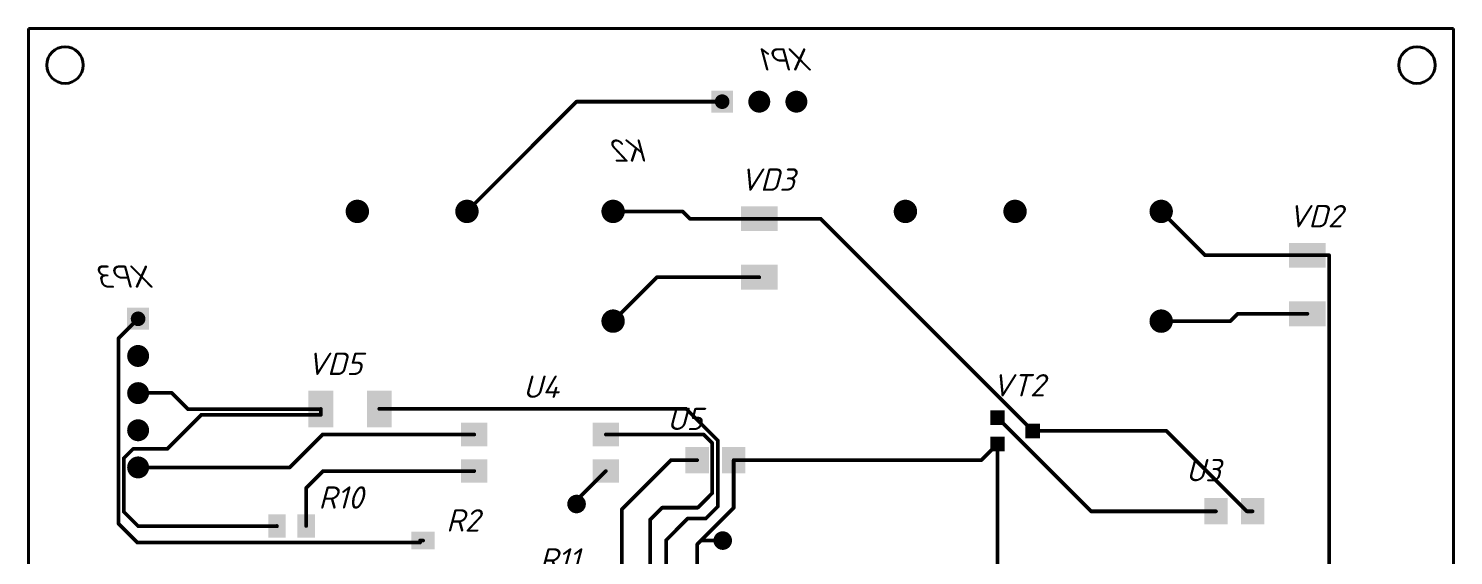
# Model space of a CAD drawing. Header units: millimetres. Extents: x -1529 to 2898, y -1337 to 2183.
# Drawn here: x 2627.6 to 2725.1, y -1122.3 to -1086.3 of the extents above; entities that cross this region are included whole.
import ezdxf

# ---------------------------------------------------------------- set-up
doc = ezdxf.new("R2010")
doc.units = ezdxf.units.MM
doc.layers.get('0').update_dxf_attribs({"lineweight": 40})
for name, color, linetype in [('BottomOverlay', 54, 'Continuous'), ('PadHoleLayer', 156, 'Continuous'), ('TopLayer', 1, 'Continuous'), ('TopOverlay', 2, 'Continuous'), ('ViaHoleLayer', 16, 'Continuous')]:
    doc.layers.add(name, color=color, linetype=linetype)
doc.styles.get("Standard").update_dxf_attribs({"font": 'isocpeui.ttf', "height": 5})

msp = doc.modelspace()

# ---------------------------------------------------------------- linework, layer by layer
for p, q in [((2627.577, -1086.252), (2725.077, -1086.252)), ((2627.577, -1186.252), (2627.577, -1086.252)), ((2725.077, -1086.252), (2725.077, -1186.252))]:
    msp.add_line(p, q)
for centre in [(2630.077, -1088.752), (2722.577, -1088.752)]:
    msp.add_circle(centre, 1.25)
at = {"layer": 'PadHoleLayer'}
for points, const_width in [([(2674.787, -1091.252, 1), (2675.287, -1091.252, 1)], 0.5), ([(2677.327, -1091.252, 1), (2677.827, -1091.252, 1)], 0.5), ([(2679.867, -1091.252, 1), (2680.367, -1091.252, 1)], 0.5), ([(2649.752, -1098.752, 1), (2650.402, -1098.752, 1)], 0.65), ([(2657.252, -1098.752, 1), (2657.902, -1098.752, 1)], 0.65), ([(2667.252, -1098.752, 1), (2667.902, -1098.752, 1)], 0.65), ([(2687.252, -1098.752, 1), (2687.902, -1098.752, 1)], 0.65), ([(2694.752, -1098.752, 1), (2695.402, -1098.752, 1)], 0.65), ([(2704.752, -1098.752, 1), (2705.402, -1098.752, 1)], 0.65), ([(2634.827, -1106.092, 1), (2635.327, -1106.092, 1)], 0.5), ([(2667.252, -1106.252, 1), (2667.902, -1106.252, 1)], 0.65), ([(2704.752, -1106.252, 1), (2705.402, -1106.252, 1)], 0.65), ([(2634.827, -1108.632, 1), (2635.327, -1108.632, 1)], 0.5), ([(2634.827, -1111.172, 1), (2635.327, -1111.172, 1)], 0.5), ([(2634.827, -1113.712, 1), (2635.327, -1113.712, 1)], 0.5), ([(2634.827, -1116.252, 1), (2635.327, -1116.252, 1)], 0.5)]:
    msp.add_lwpolyline(points, format="xyb", close=True, dxfattribs=dict(at, const_width=const_width))
at = {"layer": 'TopLayer'}
for points, const_width in [([(2677.202, -1091.252, 1), (2677.952, -1091.252, 1)], 0.75), ([(2679.742, -1091.252, 1), (2680.492, -1091.252, 1)], 0.75), ([(2665.014, -1091.252, 1), (2665.141, -1091.252, 1)], 0.127), ([(2665.014, -1091.252, 1), (2665.141, -1091.252, 1)], 0.127), ([(2674.974, -1091.252, 1), (2675.101, -1091.252, 1)], 0.127), ([(2649.677, -1098.752, 1), (2650.477, -1098.752, 1)], 0.8), ([(2657.177, -1098.752, 1), (2657.977, -1098.752, 1)], 0.8), ([(2657.514, -1098.752, 1), (2657.641, -1098.752, 1)], 0.127), ([(2667.177, -1098.752, 1), (2667.977, -1098.752, 1)], 0.8), ([(2667.514, -1098.752, 1), (2667.641, -1098.752, 1)], 0.127), ([(2672.26, -1098.752, 1), (2672.387, -1098.752, 1)], 0.127), ([(2672.26, -1098.752, 1), (2672.387, -1098.752, 1)], 0.127), ([(2687.177, -1098.752, 1), (2687.977, -1098.752, 1)], 0.8), ([(2694.677, -1098.752, 1), (2695.477, -1098.752, 1)], 0.8), ([(2704.677, -1098.752, 1), (2705.477, -1098.752, 1)], 0.8), ([(2705.014, -1098.752, 1), (2705.141, -1098.752, 1)], 0.127), ([(2672.76, -1099.252, 1), (2672.887, -1099.252, 1)], 0.127), ([(2672.76, -1099.252, 1), (2672.887, -1099.252, 1)], 0.127), ([(2677.514, -1099.252, 1), (2677.641, -1099.252, 1)], 0.127), ([(2677.514, -1099.252, 1), (2677.641, -1099.252, 1)], 0.127), ([(2681.714, -1099.252, 1), (2681.841, -1099.252, 1)], 0.127), ([(2681.714, -1099.252, 1), (2681.841, -1099.252, 1)], 0.127), ([(2708.014, -1101.752, 1), (2708.141, -1101.752, 1)], 0.127), ([(2708.014, -1101.752, 1), (2708.141, -1101.752, 1)], 0.127), ([(2715.014, -1101.752, 1), (2715.141, -1101.752, 1)], 0.127), ([(2715.014, -1101.752, 1), (2715.141, -1101.752, 1)], 0.127), ([(2716.506, -1101.752, 1), (2716.633, -1101.752, 1)], 0.127), ([(2716.506, -1101.752, 1), (2716.633, -1101.752, 1)], 0.127), ([(2670.514, -1103.252, 1), (2670.641, -1103.252, 1)], 0.127), ([(2670.514, -1103.252, 1), (2670.641, -1103.252, 1)], 0.127), ([(2677.514, -1103.252, 1), (2677.641, -1103.252, 1)], 0.127), ([(2667.177, -1106.252, 1), (2667.977, -1106.252, 1)], 0.8), ([(2704.677, -1106.252, 1), (2705.477, -1106.252, 1)], 0.8), ([(2710.25, -1105.752, 1), (2710.377, -1105.752, 1)], 0.127), ([(2710.25, -1105.752, 1), (2710.377, -1105.752, 1)], 0.127), ([(2715.014, -1105.752, 1), (2715.141, -1105.752, 1)], 0.127), ([(2635.014, -1106.092, 1), (2635.141, -1106.092, 1)], 0.127), ([(2667.514, -1106.252, 1), (2667.641, -1106.252, 1)], 0.127), ([(2705.014, -1106.252, 1), (2705.141, -1106.252, 1)], 0.127), ([(2709.75, -1106.252, 1), (2709.877, -1106.252, 1)], 0.127), ([(2709.75, -1106.252, 1), (2709.877, -1106.252, 1)], 0.127), ([(2633.677, -1107.429, 1), (2633.804, -1107.429, 1)], 0.127), ([(2633.677, -1107.429, 1), (2633.804, -1107.429, 1)], 0.127), ([(2634.702, -1108.632, 1), (2635.452, -1108.632, 1)], 0.75), ([(2634.702, -1111.172, 1), (2635.452, -1111.172, 1)], 0.75), ([(2635.014, -1111.155, 1), (2635.141, -1111.155, 1)], 0.127), ([(2635.014, -1111.155, 1), (2635.141, -1111.155, 1)], 0.127), ([(2635.014, -1111.172, 1), (2635.141, -1111.172, 1)], 0.127), ([(2637.309, -1111.155, 1), (2637.436, -1111.155, 1)], 0.127), ([(2637.309, -1111.155, 1), (2637.436, -1111.155, 1)], 0.127), ([(2638.427, -1112.272, 1), (2638.554, -1112.272, 1)], 0.127), ([(2638.427, -1112.272, 1), (2638.554, -1112.272, 1)], 0.127), ([(2647.514, -1112.252, 1), (2647.641, -1112.252, 1)], 0.127), ([(2647.514, -1112.272, 1), (2647.641, -1112.272, 1)], 0.127), ([(2647.514, -1112.272, 1), (2647.641, -1112.272, 1)], 0.127), ([(2647.514, -1112.272, 1), (2647.641, -1112.272, 1)], 0.127), ([(2651.514, -1112.247, 1), (2651.641, -1112.247, 1)], 0.127), ([(2651.514, -1112.247, 1), (2651.641, -1112.247, 1)], 0.127), ([(2651.514, -1112.252, 1), (2651.641, -1112.252, 1)], 0.127), ([(2672.514, -1112.247, 1), (2672.641, -1112.247, 1)], 0.127), ([(2672.514, -1112.247, 1), (2672.641, -1112.247, 1)], 0.127), ([(2634.702, -1113.712, 1), (2635.452, -1113.712, 1)], 0.75), ([(2639.341, -1112.653, 1), (2639.468, -1112.653, 1)], 0.127), ([(2639.341, -1112.653, 1), (2639.468, -1112.653, 1)], 0.127), ([(2647.514, -1112.653, 1), (2647.641, -1112.653, 1)], 0.127), ([(2647.514, -1112.653, 1), (2647.641, -1112.653, 1)], 0.127), ([(2693.814, -1112.852, 1), (2693.941, -1112.852, 1)], 0.127), ([(2647.636, -1114.002, 1), (2647.763, -1114.002, 1)], 0.127), ([(2647.636, -1114.002, 1), (2647.763, -1114.002, 1)], 0.127), ([(2658.014, -1114.002, 1), (2658.141, -1114.002, 1)], 0.127), ([(2667.014, -1114.002, 1), (2667.141, -1114.002, 1)], 0.127), ([(2673.71, -1114.002, 1), (2673.837, -1114.002, 1)], 0.127), ([(2673.71, -1114.002, 1), (2673.837, -1114.002, 1)], 0.127), ([(2674.673, -1114.406, 1), (2674.8, -1114.406, 1)], 0.127), ([(2674.673, -1114.406, 1), (2674.8, -1114.406, 1)], 0.127), ([(2696.214, -1113.752, 1), (2696.341, -1113.752, 1)], 0.127), ([(2696.214, -1113.752, 1), (2696.341, -1113.752, 1)], 0.127), ([(2705.368, -1113.752, 1), (2705.495, -1113.752, 1)], 0.127), ([(2705.368, -1113.752, 1), (2705.495, -1113.752, 1)], 0.127), ([(2634.668, -1114.99, 1), (2634.795, -1114.99, 1)], 0.127), ([(2634.668, -1114.99, 1), (2634.795, -1114.99, 1)], 0.127), ([(2637.004, -1114.99, 1), (2637.131, -1114.99, 1)], 0.127), ([(2637.004, -1114.99, 1), (2637.131, -1114.99, 1)], 0.127), ([(2674.292, -1114.584, 1), (2674.419, -1114.584, 1)], 0.127), ([(2674.292, -1114.584, 1), (2674.419, -1114.584, 1)], 0.127), ([(2693.814, -1114.652, 1), (2693.941, -1114.652, 1)], 0.127), ([(2693.814, -1114.652, 1), (2693.941, -1114.652, 1)], 0.127), ([(2634.033, -1115.625, 1), (2634.16, -1115.625, 1)], 0.127), ([(2634.033, -1115.625, 1), (2634.16, -1115.625, 1)], 0.127), ([(2634.702, -1116.252, 1), (2635.452, -1116.252, 1)], 0.75), ([(2635.014, -1116.252, 1), (2635.141, -1116.252, 1)], 0.127), ([(2645.386, -1116.252, 1), (2645.513, -1116.252, 1)], 0.127), ([(2645.386, -1116.252, 1), (2645.513, -1116.252, 1)], 0.127), ([(2671.472, -1115.752, 1), (2671.599, -1115.752, 1)], 0.127), ([(2671.472, -1115.752, 1), (2671.599, -1115.752, 1)], 0.127), ([(2673.264, -1115.752, 1), (2673.391, -1115.752, 1)], 0.127), ([(2675.764, -1115.752, 1), (2675.891, -1115.752, 1)], 0.127), ([(2675.764, -1115.752, 1), (2675.891, -1115.752, 1)], 0.127), ([(2692.714, -1115.752, 1), (2692.841, -1115.752, 1)], 0.127), ([(2692.714, -1115.752, 1), (2692.841, -1115.752, 1)], 0.127), ([(2647.669, -1116.502, 1), (2647.796, -1116.502, 1)], 0.127), ([(2647.669, -1116.502, 1), (2647.796, -1116.502, 1)], 0.127), ([(2658.014, -1116.502, 1), (2658.141, -1116.502, 1)], 0.127), ([(2667.014, -1116.502, 1), (2667.141, -1116.502, 1)], 0.127), ([(2646.514, -1117.657, 1), (2646.641, -1117.657, 1)], 0.127), ([(2646.514, -1117.657, 1), (2646.641, -1117.657, 1)], 0.127), ([(2664.76, -1118.752, 1), (2665.395, -1118.752, 1)], 0.635), ([(2674.292, -1118.013, 1), (2674.419, -1118.013, 1)], 0.127), ([(2674.292, -1118.013, 1), (2674.419, -1118.013, 1)], 0.127), ([(2634.033, -1119.283, 1), (2634.16, -1119.283, 1)], 0.127), ([(2634.033, -1119.283, 1), (2634.16, -1119.283, 1)], 0.127), ([(2665.014, -1118.502, 1), (2665.141, -1118.502, 1)], 0.127), ([(2665.014, -1118.502, 1), (2665.141, -1118.502, 1)], 0.127), ([(2665.014, -1118.752, 1), (2665.141, -1118.752, 1)], 0.127), ([(2668.119, -1119.105, 1), (2668.246, -1119.105, 1)], 0.127), ([(2668.119, -1119.105, 1), (2668.246, -1119.105, 1)], 0.127), ([(2670.863, -1119.003, 1), (2670.99, -1119.003, 1)], 0.127), ([(2670.863, -1119.003, 1), (2670.99, -1119.003, 1)], 0.127), ([(2673.301, -1119.003, 1), (2673.428, -1119.003, 1)], 0.127), ([(2673.301, -1119.003, 1), (2673.428, -1119.003, 1)], 0.127), ([(2674.673, -1118.927, 1), (2674.8, -1118.927, 1)], 0.127), ([(2674.673, -1118.927, 1), (2674.8, -1118.927, 1)], 0.127), ([(2675.764, -1119.018, 1), (2675.891, -1119.018, 1)], 0.127), ([(2675.764, -1119.018, 1), (2675.891, -1119.018, 1)], 0.127), ([(2700.214, -1119.252, 1), (2700.341, -1119.252, 1)], 0.127), ([(2700.214, -1119.252, 1), (2700.341, -1119.252, 1)], 0.127), ([(2708.764, -1119.252, 1), (2708.891, -1119.252, 1)], 0.127), ([(2710.868, -1119.252, 1), (2710.995, -1119.252, 1)], 0.127), ([(2710.868, -1119.252, 1), (2710.995, -1119.252, 1)], 0.127), ([(2711.264, -1119.252, 1), (2711.391, -1119.252, 1)], 0.127), ([(2633.677, -1120.096, 1), (2633.804, -1120.096, 1)], 0.127), ([(2633.677, -1120.096, 1), (2633.804, -1120.096, 1)], 0.127), ([(2635.023, -1120.273, 1), (2635.15, -1120.273, 1)], 0.127), ([(2635.023, -1120.273, 1), (2635.15, -1120.273, 1)], 0.127), ([(2644.514, -1120.252, 1), (2644.641, -1120.252, 1)], 0.127), ([(2644.514, -1120.273, 1), (2644.641, -1120.273, 1)], 0.127), ([(2644.514, -1120.273, 1), (2644.641, -1120.273, 1)], 0.127), ([(2646.514, -1120.252, 1), (2646.641, -1120.252, 1)], 0.127), ([(2670.05, -1119.816, 1), (2670.177, -1119.816, 1)], 0.127), ([(2670.05, -1119.816, 1), (2670.177, -1119.816, 1)], 0.127), ([(2672.616, -1119.749, 1), (2672.743, -1119.749, 1)], 0.127), ([(2672.616, -1119.749, 1), (2672.743, -1119.749, 1)], 0.127), ([(2673.851, -1119.749, 1), (2673.978, -1119.749, 1)], 0.127), ([(2673.851, -1119.749, 1), (2673.978, -1119.749, 1)], 0.127), ([(2654.302, -1121.252, 1), (2654.429, -1121.252, 1)], 0.127), ([(2654.302, -1121.252, 1), (2654.429, -1121.252, 1)], 0.127), ([(2654.514, -1121.252, 1), (2654.641, -1121.252, 1)], 0.127), ([(2671.142, -1121.223, 1), (2671.269, -1121.223, 1)], 0.127), ([(2671.142, -1121.223, 1), (2671.269, -1121.223, 1)], 0.127), ([(2673.529, -1121.252, 1), (2673.656, -1121.252, 1)], 0.127), ([(2673.529, -1121.252, 1), (2673.656, -1121.252, 1)], 0.127), ([(2673.529, -1121.252, 1), (2673.656, -1121.252, 1)], 0.127), ([(2674.76, -1121.252, 1), (2675.395, -1121.252, 1)], 0.635), ([(2675.014, -1121.252, 1), (2675.141, -1121.252, 1)], 0.127), ([(2634.972, -1121.391, 1), (2635.099, -1121.391, 1)], 0.127), ([(2634.972, -1121.391, 1), (2635.099, -1121.391, 1)], 0.127), ([(2654.302, -1121.391, 1), (2654.429, -1121.391, 1)], 0.127), ([(2654.302, -1121.391, 1), (2654.429, -1121.391, 1)], 0.127), ([(2673.264, -1121.518, 1), (2673.391, -1121.518, 1)], 0.127), ([(2673.264, -1121.518, 1), (2673.391, -1121.518, 1)], 0.127)]:
    msp.add_lwpolyline(points, format="xyb", close=True, dxfattribs=dict(at, const_width=const_width))
at = {"layer": 'TopLayer', "const_width": 0.254}
for points in [[(2657.577, -1098.752), (2665.077, -1091.252)], [(2665.077, -1091.252), (2675.037, -1091.252)], [(2667.577, -1098.752), (2672.323, -1098.752)], [(2672.323, -1098.752), (2672.823, -1099.252)], [(2705.077, -1098.752), (2708.077, -1101.752)], [(2672.823, -1099.252), (2677.577, -1099.252)], [(2677.577, -1099.252), (2681.777, -1099.252)], [(2681.777, -1099.252), (2696.277, -1113.752)], [(2708.077, -1101.752), (2715.077, -1101.752)], [(2715.077, -1101.752), (2716.57, -1101.752)], [(2716.57, -1129.036), (2716.57, -1101.752)], [(2667.577, -1106.252), (2670.577, -1103.252)], [(2670.577, -1103.252), (2677.577, -1103.252)], [(2709.814, -1106.252), (2710.314, -1105.752)], [(2710.314, -1105.752), (2715.077, -1105.752)], [(2633.741, -1107.429), (2635.077, -1106.092)], [(2705.077, -1106.252), (2709.814, -1106.252)], [(2633.741, -1120.096), (2633.741, -1107.429)], [(2635.077, -1111.155), (2637.373, -1111.155)], [(2635.077, -1111.172), (2635.077, -1111.155)], [(2637.373, -1111.155), (2638.49, -1112.272)], [(2638.49, -1112.272), (2647.577, -1112.272)], [(2647.577, -1112.272), (2647.577, -1112.252)], [(2647.577, -1112.653), (2647.577, -1112.272)], [(2651.577, -1112.247), (2672.577, -1112.247)], [(2651.577, -1112.252), (2651.577, -1112.247)], [(2672.577, -1112.247), (2674.736, -1114.406)], [(2637.068, -1114.99), (2639.405, -1112.653)], [(2639.405, -1112.653), (2647.577, -1112.653)], [(2693.877, -1112.852), (2700.277, -1119.252)], [(2645.45, -1116.252), (2647.7, -1114.002)], [(2647.7, -1114.002), (2658.077, -1114.002)], [(2667.077, -1114.002), (2673.774, -1114.002)], [(2673.774, -1114.002), (2674.355, -1114.584)], [(2674.736, -1118.927), (2674.736, -1114.406)], [(2696.277, -1113.752), (2705.431, -1113.752)], [(2705.431, -1113.752), (2710.931, -1119.252)], [(2634.096, -1115.625), (2634.731, -1114.99)], [(2634.731, -1114.99), (2637.068, -1114.99)], [(2674.355, -1118.013), (2674.355, -1114.584)], [(2692.777, -1115.752), (2693.877, -1114.652)], [(2693.877, -1126.867), (2693.877, -1114.652)], [(2634.096, -1119.283), (2634.096, -1115.625)], [(2635.077, -1116.252), (2645.45, -1116.252)], [(2668.183, -1119.105), (2671.536, -1115.752)], [(2671.536, -1115.752), (2673.327, -1115.752)], [(2675.827, -1115.752), (2692.777, -1115.752)], [(2675.827, -1119.018), (2675.827, -1115.752)], [(2646.577, -1117.657), (2647.732, -1116.502)], [(2647.732, -1116.502), (2658.077, -1116.502)], [(2665.077, -1118.502), (2667.077, -1116.502)], [(2646.577, -1120.252), (2646.577, -1117.657)], [(2673.365, -1119.003), (2674.355, -1118.013)], [(2634.096, -1119.283), (2635.087, -1120.273)], [(2665.077, -1118.752), (2665.077, -1118.502)], [(2668.183, -1123.139), (2668.183, -1119.105)], [(2670.113, -1119.816), (2670.926, -1119.003)], [(2670.926, -1119.003), (2673.365, -1119.003)], [(2673.593, -1121.252), (2675.827, -1119.018)], [(2673.914, -1119.749), (2674.736, -1118.927)], [(2700.277, -1119.252), (2708.827, -1119.252)], [(2710.931, -1119.252), (2711.327, -1119.252)], [(2633.741, -1120.096), (2635.036, -1121.391)], [(2635.087, -1120.273), (2644.577, -1120.273)], [(2644.577, -1120.273), (2644.577, -1120.252)], [(2670.113, -1135.058), (2670.113, -1119.816)], [(2671.206, -1121.223), (2672.679, -1119.749)], [(2672.679, -1119.749), (2673.914, -1119.749)], [(2654.365, -1121.391), (2654.365, -1121.252)], [(2654.365, -1121.252), (2654.577, -1121.252)], [(2671.206, -1133.331), (2671.206, -1121.223)], [(2673.327, -1121.518), (2673.593, -1121.252)], [(2673.593, -1121.252), (2675.077, -1121.252)], [(2635.036, -1121.391), (2654.365, -1121.391)], [(2673.327, -1124.752), (2673.327, -1121.518)]]:
    msp.add_lwpolyline(points, dxfattribs=at)
at = {"layer": 'TopLayer'}
for points in [[(2674.287, -1090.502), (2674.287, -1092.002), (2675.787, -1090.502), (2675.787, -1092.002)], [(2676.327, -1100.102), (2678.827, -1100.102), (2676.327, -1098.402), (2678.827, -1098.402)], [(2713.827, -1102.602), (2716.327, -1102.602), (2713.827, -1100.902), (2716.327, -1100.902)], [(2676.327, -1104.102), (2678.827, -1104.102), (2676.327, -1102.402), (2678.827, -1102.402)], [(2635.827, -1105.342), (2634.327, -1105.342), (2635.827, -1106.842), (2634.327, -1106.842)], [(2713.827, -1106.602), (2716.327, -1106.602), (2713.827, -1104.902), (2716.327, -1104.902)], [(2646.727, -1111.002), (2646.727, -1113.502), (2648.427, -1111.002), (2648.427, -1113.502)], [(2650.727, -1111.002), (2650.727, -1113.502), (2652.427, -1111.002), (2652.427, -1113.502)], [(2693.377, -1112.352), (2693.377, -1113.352), (2694.377, -1112.352), (2694.377, -1113.352)], [(2657.177, -1114.802), (2658.977, -1114.802), (2657.177, -1113.202), (2658.977, -1113.202)], [(2666.177, -1114.802), (2667.977, -1114.802), (2666.177, -1113.202), (2667.977, -1113.202)], [(2695.777, -1113.252), (2695.777, -1114.252), (2696.777, -1113.252), (2696.777, -1114.252)], [(2693.377, -1114.152), (2693.377, -1115.152), (2694.377, -1114.152), (2694.377, -1115.152)], [(2674.127, -1116.652), (2674.127, -1114.852), (2672.527, -1116.652), (2672.527, -1114.852)], [(2676.627, -1116.652), (2676.627, -1114.852), (2675.027, -1116.652), (2675.027, -1114.852)], [(2657.177, -1117.302), (2658.977, -1117.302), (2657.177, -1115.702), (2658.977, -1115.702)], [(2666.177, -1117.302), (2667.977, -1117.302), (2666.177, -1115.702), (2667.977, -1115.702)], [(2709.627, -1120.152), (2709.627, -1118.352), (2708.027, -1120.152), (2708.027, -1118.352)], [(2712.127, -1120.152), (2712.127, -1118.352), (2710.527, -1120.152), (2710.527, -1118.352)], [(2643.977, -1119.452), (2643.977, -1121.052), (2645.177, -1119.452), (2645.177, -1121.052)], [(2645.977, -1119.452), (2645.977, -1121.052), (2647.177, -1119.452), (2647.177, -1121.052)], [(2653.777, -1121.852), (2655.377, -1121.852), (2653.777, -1120.652), (2655.377, -1120.652)]]:
    msp.add_solid(points, dxfattribs=at)
at = {"layer": 'ViaHoleLayer', "const_width": 0.356}
for points in [[(2664.9, -1118.752, 1), (2665.255, -1118.752, 1)], [(2674.9, -1121.252, 1), (2675.255, -1121.252, 1)]]:
    msp.add_lwpolyline(points, format="xyb", close=True, dxfattribs=at)

# ---------------------------------------------------------------- texts
at = {"layer": 'BottomOverlay', "text_generation_flag": 2}
for s, p in [('XP1', (2681.238, -1089.127)), ('K2', (2669.956, -1095.355)), ('XP3', (2636.196, -1103.971))]:
    msp.add_text(s, height=1.524, dxfattribs=at).set_placement(p)
at = {"layer": 'TopOverlay'}
for s, p in [('VD3', (2676.271, -1097.341)), ('VD2', (2713.78, -1099.841)), ('VD5', (2646.641, -1109.931)), ('U4', (2661.417, -1111.501)), ('VT2', (2693.525, -1111.397)), ('U5', (2671.278, -1113.697)), ('U3', (2706.772, -1117.202)), ('R10', (2647.419, -1119.07)), ('R2', (2656.157, -1120.636)), ('R11', (2662.524, -1123.302))]:
    msp.add_text(s, height=1.524, dxfattribs=at).set_placement(p)

doc.saveas('drawing.dxf')
